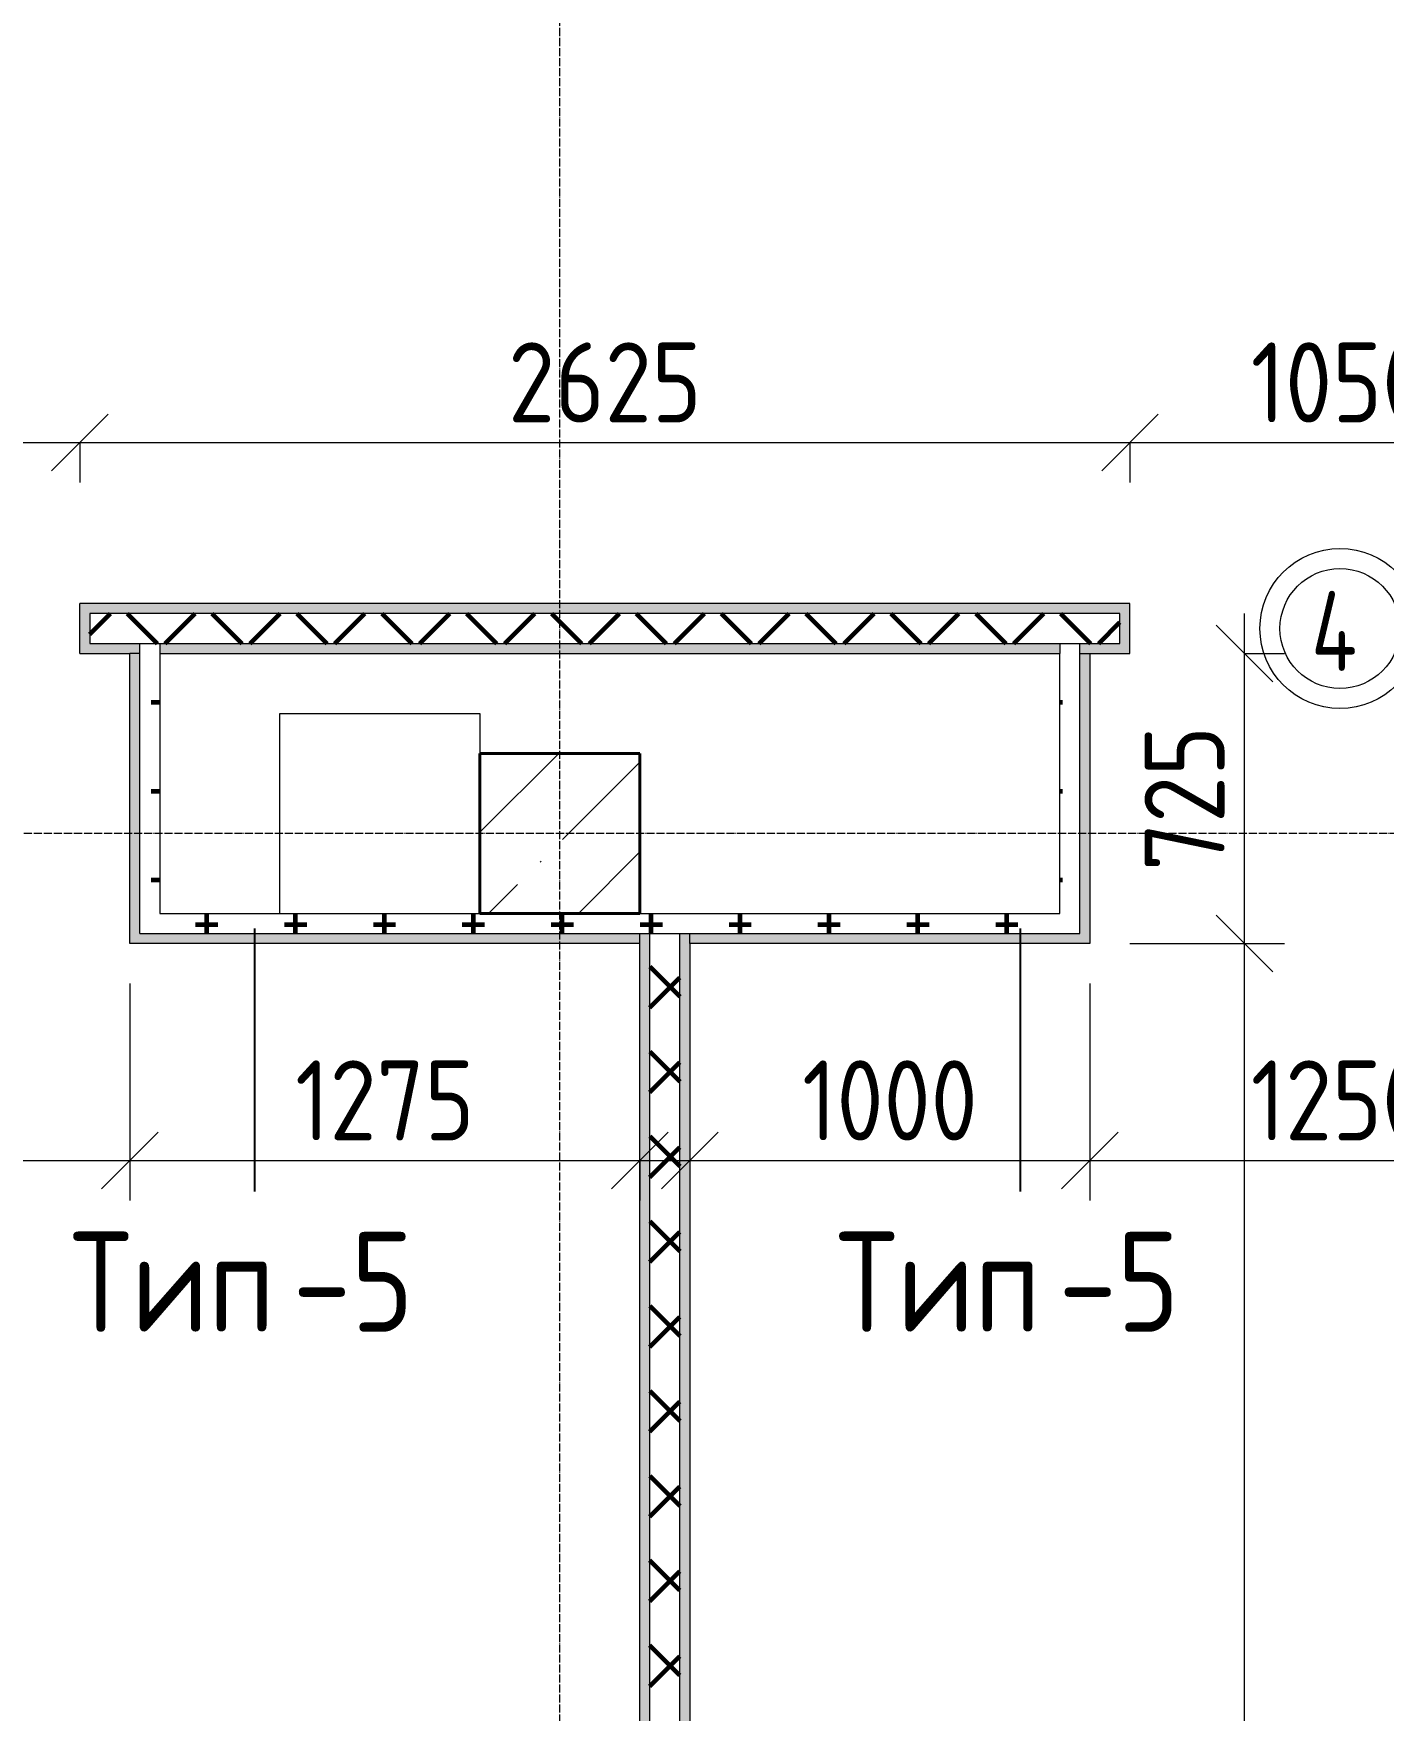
# Model space of a CAD drawing. Header units: millimetres. Extents: x -60946 to 138510, y -262288 to 24501.
# Drawn here: x 2768 to 6143, y -52052 to -47860 of the extents above; entities that cross this region are included whole.
import ezdxf

# ---------------------------------------------------------------- set-up
doc = ezdxf.new("R2010")
doc.units = ezdxf.units.MM
doc.linetypes.add('ADSK_Линия сетки', pattern=[25, 20, -2.5, 0, -2.5])
for name, color, linetype, lineweight in [('2)Тип-2', 3, 'Continuous', 60), ('2)Тип-5', 1, 'Continuous', 60), ('Марки дверей', 7, 'Continuous', 20), ('Несущие колонны', 7, 'Continuous', 18), ('Оси', 7, 'Continuous', 9), ('Перекрытие', 7, 'Continuous', 18), ('Размеры', 7, 'Continuous', 9), ('Стены несущие', 7, 'Continuous', 30), ('Стены отделка', 7, 'Continuous', 30), ('Стены штриховка', 7, 'Continuous', 9)]:
    doc.layers.add(name, color=color, linetype=linetype, lineweight=lineweight)
doc.styles.add('GOST Common_3', font='', dxfattribs={"width": 0.9, "height": 200})
doc.styles.add('GOST Common_B', font='', dxfattribs={"width": 0.8, "height": 200})
doc.styles.get('GOST Common_3').set_extended_font_data('GOST Common')
doc.styles.get('GOST Common_B').set_extended_font_data('GOST Common', bold=True)
doc.dimstyles.new('ADSK_Основной_2_0_2', dxfattribs={"dimscale": 304.8, "dimtxt": 201.142999, "dimasz": 0.463911, "dimexe": 0.328084, "dimexo": 0.328084, "dimgap": 0.164042, "dimtad": 1, "dimdec": 3, "dimrnd": 0.001, "dimdsep": 46, "dimtxsty": 'GOST Common_3', "dimblk1": 'OBLIQUE', "dimblk2": 'OBLIQUE', "dimsah": 1, "dimcen": 0.09, "dimdle": 0.328084, "dimazin": 2, "dimtfac": 1, "dimtdec": 4, "dimtix": 1, "dimtmove": 0, "dimatfit": 3, "dimfxl": 1, "dimtvp": 1, "dimtolj": 1, "dimtzin": 0, "dimlwd": 20, "dimlwe": 20, "dimarcsym": 2})
pattern_1 = [(0, (1283.93, -48864.63), (111.125, 111.125), [55.562, -166.687]), (90, (1311.72, -48892.41), (-111.125, 111.125), [55.562, -166.687])]
pattern_2 = [(45, (1283.93, -48864.63), (-106.066, 106.066), []), (135, (1283.93, -48864.63), (-106.066, -106.066), [])]

# ---------------------------------------------------------------- blocks, each defined once
blk = doc.blocks.new('ADSK_КолоннаЖБ_Прямоугольная - 400x400 мм-1807143-Кладочный план 1-го этажа')
at = {"layer": 'Несущие колонны', "lineweight": 40}
for p, q in [((-200, 200), (200, 200)), ((-200, -200), (-200, 200)), ((200, 200), (200, -200)), ((200, -200), (-200, -200))]:
    blk.add_line(p, q, dxfattribs=at)
blk = doc.blocks.new('М_двери1 - Марка экземпляра 2-3719212-Кладочный план 1-го этажа')
at = {"layer": 'Марки дверей'}
for radius in [2, 1.5]:
    blk.add_circle((0, 0), radius, dxfattribs=at)
blk = doc.blocks.new('_Oblique')
at = {"color": 0, "linetype": 'ByBlock', "lineweight": -2}
blk.add_line((-0.5, -0.5), (0.5, 0.5), dxfattribs=at)
blk = doc.blocks.new('*D3952')
at = {"layer": 'Defpoints', "color": 0, "transparency": 16777216}
for p in [(1558.9, -50134.7), (3008.9, -50134.7), (3008.9, -50677)]:
    blk.add_point(p, dxfattribs=at)
at = {"layer": 'Размеры', "color": 0, "lineweight": 20, "transparency": 16777216}
for p, q in [((1558.9, -50234.7), (1558.9, -50777)), ((3008.9, -50234.7), (3008.9, -50777)), ((1458.9, -50677), (3108.9, -50677))]:
    blk.add_line(p, q, dxfattribs=at)
at = {"layer": 'Размеры', "color": 0, "lineweight": 20, "transparency": 16777216, "xscale": 141.4, "yscale": 141.4, "zscale": 141.4, "rotation": 180}
blk.add_blockref('_Oblique', (1558.9, -50677), dxfattribs=at)
at = {"layer": 'Размеры', "color": 0, "lineweight": 20, "transparency": 16777216, "xscale": 141.4, "yscale": 141.4, "zscale": 141.4}
blk.add_blockref('_Oblique', (3008.9, -50677), dxfattribs=at)
at = {"layer": 'Размеры', "color": 0, "lineweight": 9, "transparency": 16777216, "insert": (2283.9, -50527), "char_height": 200, "width": 580.928, "attachment_point": 5, "style": 'GOST Common_3'}
blk.add_mtext('\\A1;1450', dxfattribs=at)
blk = doc.blocks.new('*D3953')
at = {"layer": 'Defpoints', "color": 0, "transparency": 16777216}
for p in [(3008.9, -50134.7), (4283.9, -50577.1), (4283.9, -50677)]:
    blk.add_point(p, dxfattribs=at)
at = {"layer": 'Размеры', "color": 0, "lineweight": 20, "transparency": 16777216}
for p, q in [((3008.9, -50234.7), (3008.9, -50777)), ((2908.9, -50677), (4383.9, -50677)), ((4283.9, -50677.1), (4283.9, -50777))]:
    blk.add_line(p, q, dxfattribs=at)
at = {"layer": 'Размеры', "color": 0, "lineweight": 20, "transparency": 16777216, "xscale": 141.4, "yscale": 141.4, "zscale": 141.4, "rotation": 180}
blk.add_blockref('_Oblique', (3008.9, -50677), dxfattribs=at)
at = {"layer": 'Размеры', "color": 0, "lineweight": 20, "transparency": 16777216, "xscale": 141.4, "yscale": 141.4, "zscale": 141.4}
blk.add_blockref('_Oblique', (4283.9, -50677), dxfattribs=at)
at = {"layer": 'Размеры', "color": 0, "lineweight": 9, "transparency": 16777216, "insert": (3646.4, -50527), "char_height": 200, "width": 560.473, "attachment_point": 5, "style": 'GOST Common_3'}
blk.add_mtext('\\A1;1275', dxfattribs=at)
blk = doc.blocks.new('*D3957')
at = {"layer": 'Defpoints', "color": 0, "transparency": 16777216}
for p in [(1683.9, -48781.9), (2883.9, -48781.9), (2883.9, -48881.9)]:
    blk.add_point(p, dxfattribs=at)
at = {"layer": 'Размеры', "color": 0, "lineweight": 20, "transparency": 16777216}
for p, q in [((1583.9, -48881.9), (2983.9, -48881.9)), ((1683.9, -48881.9), (1683.9, -48981.9)), ((2883.9, -48881.9), (2883.9, -48981.9))]:
    blk.add_line(p, q, dxfattribs=at)
at = {"layer": 'Размеры', "color": 0, "lineweight": 20, "transparency": 16777216, "xscale": 141.4, "yscale": 141.4, "zscale": 141.4, "rotation": 180}
blk.add_blockref('_Oblique', (1683.9, -48881.9), dxfattribs=at)
at = {"layer": 'Размеры', "color": 0, "lineweight": 20, "transparency": 16777216, "xscale": 141.4, "yscale": 141.4, "zscale": 141.4}
blk.add_blockref('_Oblique', (2883.9, -48881.9), dxfattribs=at)
at = {"layer": 'Размеры', "color": 0, "lineweight": 9, "transparency": 16777216, "insert": (2283.9, -48731.9), "char_height": 200, "width": 560.473, "attachment_point": 5, "style": 'GOST Common_3'}
blk.add_mtext('\\A1;1200', dxfattribs=at)
blk = doc.blocks.new('*D3958')
at = {"layer": 'Defpoints', "color": 0, "transparency": 16777216}
for p in [(2883.9, -48781.9), (5508.9, -48781.9), (5508.9, -48881.9)]:
    blk.add_point(p, dxfattribs=at)
at = {"layer": 'Размеры', "color": 0, "lineweight": 20, "transparency": 16777216}
for p, q in [((2783.9, -48881.9), (5608.9, -48881.9)), ((2883.9, -48881.9), (2883.9, -48981.9)), ((5508.9, -48881.9), (5508.9, -48981.9))]:
    blk.add_line(p, q, dxfattribs=at)
at = {"layer": 'Размеры', "color": 0, "lineweight": 20, "transparency": 16777216, "xscale": 141.4, "yscale": 141.4, "zscale": 141.4, "rotation": 180}
blk.add_blockref('_Oblique', (2883.9, -48881.9), dxfattribs=at)
at = {"layer": 'Размеры', "color": 0, "lineweight": 20, "transparency": 16777216, "xscale": 141.4, "yscale": 141.4, "zscale": 141.4}
blk.add_blockref('_Oblique', (5508.9, -48881.9), dxfattribs=at)
at = {"layer": 'Размеры', "color": 0, "lineweight": 9, "transparency": 16777216, "insert": (4196.4, -48731.9), "char_height": 200, "width": 605.475, "attachment_point": 5, "style": 'GOST Common_3'}
blk.add_mtext('\\A1;2625', dxfattribs=at)
blk = doc.blocks.new('*D3959')
at = {"layer": 'Defpoints', "color": 0, "transparency": 16777216}
for p in [(5508.9, -48781.9), (6558.9, -48781.9), (6558.9, -48881.9)]:
    blk.add_point(p, dxfattribs=at)
at = {"layer": 'Размеры', "color": 0, "lineweight": 20, "transparency": 16777216}
for p, q in [((5408.9, -48881.9), (6658.9, -48881.9)), ((5508.9, -48881.9), (5508.9, -48981.9)), ((6558.9, -48881.9), (6558.9, -48981.9))]:
    blk.add_line(p, q, dxfattribs=at)
at = {"layer": 'Размеры', "color": 0, "lineweight": 20, "transparency": 16777216, "xscale": 141.4, "yscale": 141.4, "zscale": 141.4, "rotation": 180}
blk.add_blockref('_Oblique', (5508.9, -48881.9), dxfattribs=at)
at = {"layer": 'Размеры', "color": 0, "lineweight": 20, "transparency": 16777216, "xscale": 141.4, "yscale": 141.4, "zscale": 141.4}
blk.add_blockref('_Oblique', (6558.9, -48881.9), dxfattribs=at)
at = {"layer": 'Размеры', "color": 0, "lineweight": 9, "transparency": 16777216, "insert": (6033.9, -48731.9), "char_height": 200, "width": 560.473, "attachment_point": 5, "style": 'GOST Common_3'}
blk.add_mtext('\\A1;1050', dxfattribs=at)
blk = doc.blocks.new('*D3998')
at = {"layer": 'Defpoints', "color": 0, "transparency": 16777216}
for p in [(5408.9, -50134.7), (4408.9, -50577.1), (5408.9, -50677)]:
    blk.add_point(p, dxfattribs=at)
at = {"layer": 'Размеры', "color": 0, "lineweight": 20, "transparency": 16777216}
for p, q in [((5408.9, -50234.7), (5408.9, -50777)), ((4308.9, -50677), (5508.9, -50677)), ((4408.9, -50677.1), (4408.9, -50777))]:
    blk.add_line(p, q, dxfattribs=at)
at = {"layer": 'Размеры', "color": 0, "lineweight": 20, "transparency": 16777216, "xscale": 141.4, "yscale": 141.4, "zscale": 141.4, "rotation": 180}
blk.add_blockref('_Oblique', (4408.9, -50677), dxfattribs=at)
at = {"layer": 'Размеры', "color": 0, "lineweight": 20, "transparency": 16777216, "xscale": 141.4, "yscale": 141.4, "zscale": 141.4}
blk.add_blockref('_Oblique', (5408.9, -50677), dxfattribs=at)
at = {"layer": 'Размеры', "color": 0, "lineweight": 9, "transparency": 16777216, "insert": (4908.9, -50527), "char_height": 200, "width": 560.473, "attachment_point": 5, "style": 'GOST Common_3'}
blk.add_mtext('\\A1;1000', dxfattribs=at)
blk = doc.blocks.new('*D3999')
at = {"layer": 'Defpoints', "color": 0, "transparency": 16777216}
for p in [(5408.9, -50134.7), (6658.9, -50134.7), (6658.9, -50677)]:
    blk.add_point(p, dxfattribs=at)
at = {"layer": 'Размеры', "color": 0, "lineweight": 20, "transparency": 16777216}
for p, q in [((5408.9, -50234.7), (5408.9, -50777)), ((6658.9, -50234.7), (6658.9, -50777)), ((5308.9, -50677), (6758.9, -50677))]:
    blk.add_line(p, q, dxfattribs=at)
at = {"layer": 'Размеры', "color": 0, "lineweight": 20, "transparency": 16777216, "xscale": 141.4, "yscale": 141.4, "zscale": 141.4, "rotation": 180}
blk.add_blockref('_Oblique', (5408.9, -50677), dxfattribs=at)
at = {"layer": 'Размеры', "color": 0, "lineweight": 20, "transparency": 16777216, "xscale": 141.4, "yscale": 141.4, "zscale": 141.4}
blk.add_blockref('_Oblique', (6658.9, -50677), dxfattribs=at)
at = {"layer": 'Размеры', "color": 0, "lineweight": 9, "transparency": 16777216, "insert": (6033.9, -50527), "char_height": 200, "width": 560.473, "attachment_point": 5, "style": 'GOST Common_3'}
blk.add_mtext('\\A1;1250', dxfattribs=at)
blk = doc.blocks.new('*D4008')
at = {"layer": 'Defpoints', "color": 0, "transparency": 16777216}
for p in [(5408.9, -50134.7), (5795.3, -50134.7), (5695.4, -55809.7)]:
    blk.add_point(p, dxfattribs=at)
at = {"layer": 'Размеры', "color": 0, "lineweight": 20, "transparency": 16777216}
for p, q in [((5795.3, -55909.7), (5795.3, -50034.7)), ((5508.9, -50134.7), (5895.3, -50134.7)), ((5795.4, -55809.7), (5895.3, -55809.7))]:
    blk.add_line(p, q, dxfattribs=at)
at = {"layer": 'Размеры', "color": 0, "lineweight": 20, "transparency": 16777216, "xscale": 141.4, "yscale": 141.4, "zscale": 141.4}
for p, rotation in [((5795.3, -50134.7), 90), ((5795.3, -55809.7), 270)]:
    blk.add_blockref('_Oblique', p, dxfattribs=dict(at, rotation=rotation))
at = {"layer": 'Размеры', "color": 0, "lineweight": 9, "transparency": 16777216, "insert": (5645.3, -52972.2), "char_height": 200, "width": 605.475, "attachment_point": 5, "rotation": 90, "style": 'GOST Common_3'}
blk.add_mtext('\\A1;5675', dxfattribs=at)
blk = doc.blocks.new('*D4009')
at = {"layer": 'Defpoints', "color": 0, "transparency": 16777216}
for p in [(5695.4, -49409.7), (5795.3, -49409.7), (5408.9, -50134.7)]:
    blk.add_point(p, dxfattribs=at)
at = {"layer": 'Размеры', "color": 0, "lineweight": 20, "transparency": 16777216}
for p, q in [((5795.3, -50234.7), (5795.3, -49309.7)), ((5795.4, -49409.7), (5895.3, -49409.7)), ((5508.9, -50134.7), (5895.3, -50134.7))]:
    blk.add_line(p, q, dxfattribs=at)
at = {"layer": 'Размеры', "color": 0, "lineweight": 20, "transparency": 16777216, "xscale": 141.4, "yscale": 141.4, "zscale": 141.4}
for p, rotation in [((5795.3, -49409.7), 90), ((5795.3, -50134.7), 270)]:
    blk.add_blockref('_Oblique', p, dxfattribs=dict(at, rotation=rotation))
at = {"layer": 'Размеры', "color": 0, "lineweight": 9, "transparency": 16777216, "insert": (5645.3, -49772.2), "char_height": 200, "width": 454.106, "attachment_point": 5, "rotation": 90, "style": 'GOST Common_3'}
blk.add_mtext('\\A1;725', dxfattribs=at)

msp = doc.modelspace()

# ---------------------------------------------------------------- hatches: boundary and pattern name
at = {"layer": '2)Тип-2'}
h = msp.add_hatch(color=256, dxfattribs=at)
h.paths.add_polyline_path([(11258.9343, -49309.6624), (11258.9343, -49284.6624), (9308.9343, -49284.6624), (9308.9343, -49309.6624), (10529.3613, -49309.6624)])
h.paths.add_polyline_path([(2908.9343, -49309.6624), (5483.9343, -49309.6624), (5483.9343, -49284.6624), (2908.9343, -49284.6624)])
h.paths.add_polyline_path([(12508.9343, -49309.6624), (13783.9343, -49309.6624), (13783.9343, -49284.6624), (12508.9343, -49284.6624)])
h.paths.add_polyline_path([(-4931.599, -49309.6624), (-841.0657, -49309.6624), (-841.0657, -49284.6624), (-8216.0657, -49284.6624), (-8216.0657, -49309.6624), (-6404.0714, -49309.6624)])
h.paths.add_polyline_path([(608.9343, -49309.6624), (1658.9343, -49309.6624), (1658.9343, -49284.6624), (608.9343, -49284.6624)])
h.paths.add_polyline_path([(7333.9343, -49309.6624), (8258.9343, -49309.6624), (8258.9343, -49284.6624), (7333.9343, -49284.6624)])
h.paths.add_polyline_path([(7258.9343, -49309.6624), (7258.9343, -49284.6624), (6583.9343, -49284.6624), (6583.9343, -49309.6624), (6848.1803, -49309.6624)])
h = msp.add_hatch(color=256, dxfattribs=at)
h.paths.add_polyline_path([(3903.2355, -49409.6624), (5333.9343, -49409.6624), (5333.9343, -49384.6624), (3083.9343, -49384.6624), (3083.9343, -49409.6624)])
h.paths.add_polyline_path([(-4541.0657, -49409.6624), (-4541.0657, -49384.6624), (-5171.0657, -49384.6624), (-5171.0657, -49409.6624), (-4566.0657, -49409.6624)])
h.paths.add_polyline_path([(12738.0699, -49409.6624), (13683.9343, -49409.6624), (13683.9343, -49384.6624), (12633.9343, -49384.6624), (12633.9343, -49409.6624)])
h.paths.add_polyline_path([(-2891.0657, -49409.6624), (-2891.0657, -49384.6624), (-4491.0657, -49384.6624), (-4491.0657, -49409.6624), (-3459.1266, -49409.6624)])
h.paths.add_polyline_path([(-2841.0657, -49409.6624), (-916.0657, -49409.6624), (-916.0657, -49384.6624), (-2841.0657, -49384.6624)])
h.paths.add_polyline_path([(12583.9343, -49409.6624), (12583.9343, -49384.6624), (12508.9343, -49384.6624), (12508.9343, -49284.6624), (12483.9343, -49284.6624), (12483.9343, -49409.6624), (12558.9343, -49409.6624)])
h.paths.add_polyline_path([(-866.0657, -49409.6624), (-841.0657, -49409.6624), (-841.0657, -49384.6624), (-866.0657, -49384.6624)])
h.paths.add_polyline_path([(11283.9343, -49409.6624), (11283.9343, -49284.6624), (11258.9343, -49284.6624), (11258.9343, -49384.6624), (11158.9343, -49384.6624), (11158.9343, -49409.6624), (11265.5975, -49409.6624)])
h.paths.add_polyline_path([(683.9343, -49409.6624), (1483.9343, -49409.6624), (1483.9343, -49384.6624), (683.9343, -49384.6624)])
h.paths.add_polyline_path([(633.9343, -49409.6624), (633.9343, -49384.6624), (608.9343, -49384.6624), (608.9343, -49409.6624)])
h.paths.add_polyline_path([(10529.3613, -49409.6624), (11108.9343, -49409.6624), (11108.9343, -49384.6624), (9983.9343, -49384.6624), (9983.9343, -49409.6624), (10008.9343, -49409.6624)])
h.paths.add_polyline_path([(1683.9343, -49409.6624), (1683.9343, -49284.6624), (1658.9343, -49284.6624), (1658.9343, -49384.6624), (1533.9343, -49384.6624), (1533.9343, -49409.6624), (1558.9343, -49409.6624)])
h.paths.add_polyline_path([(9908.9343, -49409.6624), (9908.9343, -49384.6624), (9483.9343, -49384.6624), (9483.9343, -49409.6624), (9883.9343, -49409.6624)])
h.paths.add_polyline_path([(2883.9343, -49409.6624), (3033.9343, -49409.6624), (3033.9343, -49384.6624), (2908.9343, -49384.6624), (2908.9343, -49284.6624), (2883.9343, -49284.6624)])
h.paths.add_polyline_path([(9433.9343, -49409.6624), (9433.9343, -49384.6624), (9308.9343, -49384.6624), (9308.9343, -49409.6624), (9408.9343, -49409.6624)])
h.paths.add_polyline_path([(8158.9343, -49409.6624), (8258.9343, -49409.6624), (8258.9343, -49384.6624), (8133.9343, -49384.6624), (8133.9343, -49409.6624)])
h.paths.add_polyline_path([(6733.9343, -49409.6624), (8083.9343, -49409.6624), (8083.9343, -49384.6624), (6733.9343, -49384.6624)])
h.paths.add_polyline_path([(6558.9343, -49409.6624), (6683.9343, -49409.6624), (6683.9343, -49384.6624), (6583.9343, -49384.6624), (6583.9343, -49284.6624), (6558.9343, -49284.6624)])
h.paths.add_polyline_path([(5508.9343, -49409.6624), (5508.9343, -49284.6624), (5483.9343, -49284.6624), (5483.9343, -49384.6624), (5383.9343, -49384.6624), (5383.9343, -49409.6624), (5408.9343, -49409.6624)])
h.paths.add_polyline_path([(-6771.0657, -49409.6624), (-6771.0657, -49384.6624), (-8116.0657, -49384.6624), (-8116.0657, -49409.6624), (-7876.5438, -49409.6624)])
h.paths.add_polyline_path([(-6404.0714, -49409.6624), (-5221.0657, -49409.6624), (-5221.0657, -49384.6624), (-6721.0657, -49384.6624), (-6721.0657, -49409.6624), (-6696.0657, -49409.6624)])
h = msp.add_hatch(dxfattribs=at)
h.set_pattern_fill('FP_4', color=256, style=0, pattern_type=2)
h.set_pattern_definition(pattern_2)
h.paths.add_polyline_path([(13708.9343, -49384.6624), (13708.9343, -49309.6624), (12508.9343, -49309.6624), (12508.9343, -49384.6624), (13683.9343, -49384.6624)])
h.paths.add_polyline_path([(-6721.0657, -49384.6624), (-841.0657, -49384.6624), (-841.0657, -49309.6624), (-8141.0657, -49309.6624), (-8141.0657, -49384.6624), (-6771.0657, -49384.6624)])
h.paths.add_polyline_path([(11158.9343, -49384.6624), (11258.9343, -49384.6624), (11258.9343, -49309.6624), (9308.9343, -49309.6624), (9308.9343, -49384.6624), (11108.9343, -49384.6624)])
h.paths.add_polyline_path([(8133.9343, -49384.6624), (8258.9343, -49384.6624), (8258.9343, -49309.6624), (6583.9343, -49309.6624), (6583.9343, -49384.6624), (8083.9343, -49384.6624)])
h.paths.add_polyline_path([(5483.9343, -49384.6624), (5483.9343, -49309.6624), (2908.9343, -49309.6624), (2908.9343, -49384.6624), (5383.9343, -49384.6624)])
h.paths.add_polyline_path([(683.9343, -49384.6624), (1658.9343, -49384.6624), (1658.9343, -49309.6624), (608.9343, -49309.6624), (608.9343, -49384.6624), (633.9343, -49384.6624)])
for points in [[(4308.9343, -55809.6624), (4308.9343, -50109.6624), (4283.9343, -50109.6624), (4283.9343, -55809.6624)], [(4408.9343, -55809.6624), (4408.9343, -50109.6624), (4383.9343, -50109.6624), (4383.9343, -55809.6624)]]:
    msp.add_hatch(color=256, dxfattribs=at).paths.add_polyline_path(points)
h = msp.add_hatch(dxfattribs=at)
h.set_pattern_fill('FP_4', color=256, style=0, pattern_type=2)
h.set_pattern_definition(pattern_2)
h.paths.add_polyline_path([(4383.9343, -55809.6624), (4383.9343, -50109.6624), (4308.9343, -50109.6624), (4308.9343, -55809.6624)])
at = {"layer": '2)Тип-5', "true_color": 0xd50000}
h = msp.add_hatch(dxfattribs=at)
h.set_pattern_fill('FP_6', color=12, style=0, pattern_type=2)
h.set_pattern_definition(pattern_1)
h.paths.add_polyline_path([(3033.9343, -50109.6624), (3083.9343, -50109.6624), (3083.9343, -49384.6624), (3033.9343, -49384.6624), (3033.9343, -49990.6172)])
h = msp.add_hatch(dxfattribs=at)
h.set_pattern_fill('FP_6', color=12, style=0, pattern_type=2)
h.set_pattern_definition(pattern_1)
h.paths.add_polyline_path([(5383.9343, -50109.6624), (5383.9343, -49384.6624), (5333.9343, -49384.6624), (5333.9343, -50109.6624), (5375.7079, -50109.6624)])
for points in [[(3033.9343, -50134.6624), (3033.9343, -49409.6624), (3008.9343, -49409.6624), (3008.9343, -50134.6624)], [(5408.9343, -50134.6624), (5408.9343, -49409.6624), (5383.9343, -49409.6624), (5383.9343, -50134.6624)]]:
    msp.add_hatch(color=12, dxfattribs=at).paths.add_polyline_path(points)
h = msp.add_hatch(dxfattribs=at)
h.set_pattern_fill('FP_6', color=12, style=0, pattern_type=2)
h.set_pattern_definition(pattern_1)
h.paths.add_polyline_path([(5333.9343, -50109.6624), (5333.9343, -50059.6624), (3083.9343, -50059.6624), (3083.9343, -50109.6624), (4408.9343, -50109.6624)])
h = msp.add_hatch(color=12, dxfattribs=at)
h.paths.add_polyline_path([(5383.9343, -50134.6624), (5383.9343, -50109.6624), (4408.9343, -50109.6624), (4408.9343, -50134.6624), (5375.7079, -50134.6624)])
h.paths.add_polyline_path([(3083.9343, -50134.6624), (4283.9343, -50134.6624), (4283.9343, -50109.6624), (3033.9343, -50109.6624), (3033.9343, -50134.6624)])
at = {"layer": 'Несущие колонны', "lineweight": 9}
h = msp.add_hatch(dxfattribs=at)
h.set_pattern_fill('FP_3', color=256, style=0, pattern_type=2)
h.set_pattern_definition([(45, (1283.93, -48864.63), (-224.506, 224.506), []), (45, (1508.44, -48864.63), (-224.506, 224.506), [396.875, -79.375, 3.353, -76.022])])
h.paths.add_polyline_path([(3883.9343, -50059.6624), (4283.9343, -50059.6624), (4283.9343, -49659.6624), (3883.9343, -49659.6624), (3883.9343, -49990.6172)])

# ---------------------------------------------------------------- linework, layer by layer
at = {"layer": '2)Тип-5', "lineweight": 25}
for p, q in [((3320.2151, -50097.1624), (3320.2151, -50754.8177)), ((5234.7272, -50097.1624), (5234.7272, -50754.8177))]:
    msp.add_line(p, q, dxfattribs=at)
at = {"layer": 'Несущие колонны', "lineweight": 9}
for p, q in [((4283.9343, -49659.6624), (3883.9343, -49659.6624)), ((3883.9343, -50059.6624), (3883.9343, -49659.6624)), ((4283.9343, -49659.6624), (4283.9343, -50059.6624)), ((4283.9343, -50059.6624), (3883.9343, -50059.6624))]:
    msp.add_line(p, q, dxfattribs=at)
at = {"layer": 'Оси', "linetype": 'ADSK_Линия сетки', "lineweight": 5}
for p, q in [((4083.9343, -59838.5137), (4083.9343, -38837.1863)), ((63681.4538, -49859.6624), (-23956.1623, -49859.6624))]:
    msp.add_line(p, q, dxfattribs=at)
at = {"layer": 'Перекрытие'}
for p, q in [((3383.9343, -50059.6624), (3383.9343, -49559.6624)), ((3383.9343, -49559.6624), (3883.9343, -49559.6624)), ((3883.9343, -49559.6624), (3883.9343, -49659.6624))]:
    msp.add_line(p, q, dxfattribs=at)
at = {"layer": 'Стены несущие', "lineweight": 9}
for p, q in [((5508.9343, -49284.6624), (2883.9343, -49284.6624)), ((2883.9343, -49409.6624), (2883.9343, -49284.6624)), ((5508.9343, -49409.6624), (5508.9343, -49284.6624)), ((2883.9343, -49409.6624), (3008.9343, -49409.6624)), ((3083.9343, -49409.6624), (3083.9343, -50059.6624)), ((3083.9343, -49409.6624), (5333.9343, -49409.6624)), ((5333.9343, -50059.6624), (5333.9343, -49409.6624)), ((5408.9343, -49409.6624), (5508.9343, -49409.6624)), ((3083.9343, -50059.6624), (5333.9343, -50059.6624)), ((4283.9343, -55809.6624), (4283.9343, -50134.6624)), ((4408.9343, -50134.6624), (4408.9343, -55809.6624))]:
    msp.add_line(p, q, dxfattribs=at)
at = {"layer": 'Стены отделка', "lineweight": 18}
for p, q in [((3008.9343, -50134.6624), (3008.9343, -49409.6624)), ((5408.9343, -49409.6624), (5408.9343, -50134.6624)), ((4283.9343, -50134.6624), (3008.9343, -50134.6624)), ((5408.9343, -50134.6624), (4408.9343, -50134.6624))]:
    msp.add_line(p, q, dxfattribs=at)
at = {"layer": 'Стены штриховка', "lineweight": 9}
for p, q in [((5483.9343, -49309.6624), (2908.9343, -49309.6624)), ((2908.9343, -49309.6624), (2908.9343, -49384.6624)), ((5483.9343, -49384.6624), (5483.9343, -49309.6624)), ((2908.9343, -49384.6624), (5483.9343, -49384.6624)), ((3033.9343, -50109.6624), (3033.9343, -49384.6624)), ((3083.9343, -49384.6624), (3083.9343, -49409.6624)), ((5333.9343, -49384.6624), (5333.9343, -49409.6624)), ((5383.9343, -50109.6624), (5383.9343, -49384.6624)), ((3033.9343, -49409.6624), (3008.9343, -49409.6624)), ((5383.9343, -49409.6624), (5408.9343, -49409.6624)), ((3033.9343, -50109.6624), (5383.9343, -50109.6624)), ((4283.9343, -50134.6624), (4283.9343, -50109.6624)), ((4308.9343, -55809.6624), (4308.9343, -50109.6624)), ((4383.9343, -55809.6624), (4383.9343, -50109.6624)), ((4408.9343, -50134.6624), (4408.9343, -50109.6624))]:
    msp.add_line(p, q, dxfattribs=at)

# ---------------------------------------------------------------- block references
at = {"layer": 'Марки дверей', "xscale": 99.99999999999993, "yscale": 99.99999999999993, "zscale": 99.99999999999993}
msp.add_blockref('М_двери1 - Марка экземпляра 2-3719212-Кладочный план 1-го этажа', (6033.9343, -49347.1624), dxfattribs=at)
at = {"layer": 'Несущие колонны', "lineweight": 40, "rotation": 89.9999999999999}
msp.add_blockref('ADSK_КолоннаЖБ_Прямоугольная - 400x400 мм-1807143-Кладочный план 1-го этажа', (4083.9343, -49859.6624), dxfattribs=at)

# ---------------------------------------------------------------- texts
at = {"layer": '2)Тип-5', "color": 116, "lineweight": 25, "true_color": 0x008040, "char_height": 250, "attachment_point": 1, "style": 'GOST Common_3'}
for s, insert, width in [('Тип', (2860.2151, -50855.3906), 673.4175), ('Тип', (4774.7272, -50855.3906), 673.4175), ('-5', (3415.8401, -50855.3906), 432.91125), ('-5', (5330.3522, -50855.3906), 432.91125)]:
    msp.add_mtext(s, dxfattribs=dict(at, insert=insert, width=width))
at = {"layer": 'Марки дверей', "lineweight": 5, "insert": (5961.8769, -49253.5035), "char_height": 200, "width": 166.751, "attachment_point": 1, "style": 'GOST Common_B'}
msp.add_mtext('\\fGOST Common|b1|i0|c204|p34|;\\W.8;4', dxfattribs=at)

# ---------------------------------------------------------------- dimensions: what is measured, and where the dimension line sits
at = {"layer": 'Размеры', "lineweight": 9}
for base, p1, p2, override, picture, middle in [((2883.9343, -48881.9029), (1683.9343, -48781.918), (2883.9343, -48781.918), {"dimpost": '<>', "dimfxl": 1200}, '*D3957', (2283.9343, -48731.9029)), ((5508.9343, -48881.9029), (2883.9343, -48781.918), (5508.9343, -48781.918), {"dimpost": '<>', "dimfxl": 2625}, '*D3958', (4196.4343, -48731.9029)), ((6558.9343, -48881.9029), (5508.9343, -48781.918), (6558.9343, -48781.918), {"dimpost": '<>', "dimfxl": 1050}, '*D3959', (6033.9343, -48731.9029)), ((3008.9343, -50677.0494), (1558.9343, -50134.6624), (3008.9343, -50134.6624), {"dimpost": '<>', "dimfxl": 1450}, '*D3952', (2283.9343, -50527.0494)), ((4283.9343, -50677.0494), (3008.9343, -50134.6624), (4283.9343, -50577.0645), {"dimpost": '<>', "dimfxl": 1349.572022}, '*D3953', (3646.4343, -50527.0494)), ((5408.9343, -50677.0494), (4408.9343, -50577.0645), (5408.9343, -50134.6624), {"dimpost": '<>', "dimfxl": 1093.489663}, '*D3998', (4908.9343, -50527.0494)), ((6658.9343, -50677.0494), (5408.9343, -50134.6624), (6658.9343, -50134.6624), {"dimpost": '<>', "dimfxl": 1250}, '*D3999', (6033.9343, -50527.0494))]:
    dim = msp.add_linear_dim(base=base, p1=p1, p2=p2, dimstyle='ADSK_Основной_2_0_2', override=override, dxfattribs=at)
    dim.commit()
    dim.dimension.update_dxf_attribs({"geometry": picture, "text_midpoint": middle})
for base, p1, p2, override, picture, middle in [((5795.3484, -49409.6624), (5408.9343, -50134.6624), (5695.3635, -49409.6624), {"dimpost": '<>', "dimfxl": 779.529778}, '*D4009', (5645.3484, -49772.1624)), ((5795.3484, -50134.6624), (5695.3635, -55809.6624), (5408.9343, -50134.6624), {"dimpost": '<>', "dimfxl": 5682.223744}, '*D4008', (5645.3484, -52972.1624))]:
    dim = msp.add_linear_dim(base=base, p1=p1, p2=p2, angle=90, dimstyle='ADSK_Основной_2_0_2', override=override, dxfattribs=at)
    dim.commit()
    dim.dimension.update_dxf_attribs({"geometry": picture, "text_midpoint": middle})

doc.saveas('drawing.dxf')
